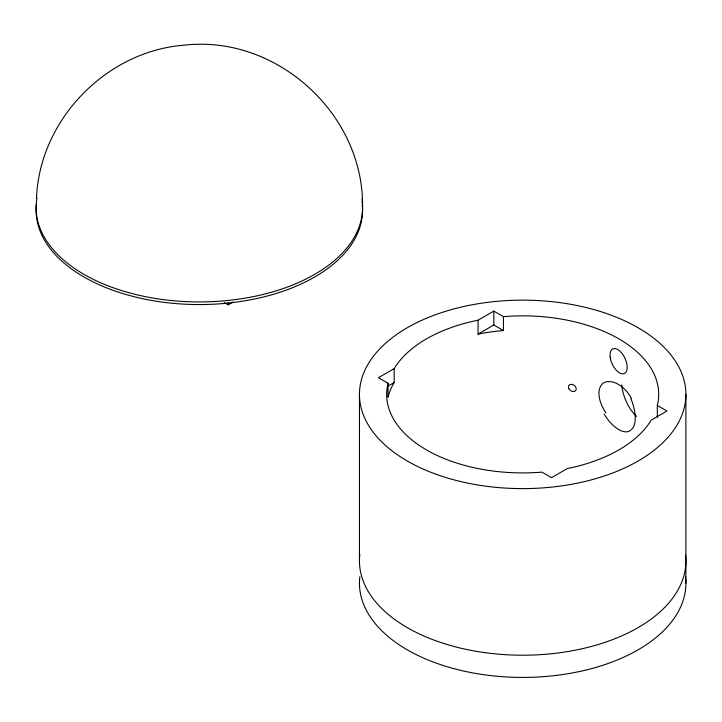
<?xml version="1.0" encoding="UTF-8"?>
<svg xmlns="http://www.w3.org/2000/svg" width="722" height="722" viewBox="0 0 722 722"><rect width="100%" height="100%" fill="white"/><g stroke="black" fill="none" stroke-linecap="round" stroke-linejoin="round"><path stroke-width="1.08" d="M36.497 198.225C39.502 120.042 105.89 51.307 183.866 45.206C276.734 34.385 364.402 114.365 362.543 207.692M224.28 302.635L228.17 304.883L233.025 302.085M394.194 368.608L378.409 377.723L388.03 383.274A136.016 78.527 0 0 0 541.915 472.125L551.536 477.675L567.321 468.56A136.016 78.527 0 0 0 651.163 420.15L666.947 411.044L657.327 405.484A136.016 78.527 0 0 0 503.442 316.642L493.83 311.092L478.045 320.207A136.016 78.527 0 0 0 394.194 368.608L394.194 382.516A136.016 78.527 0 0 0 388.03 397.181L388.03 383.274M387.696 386.261L394.194 382.516M478.045 320.207L478.045 334.106L493.83 324.99L503.442 330.541L503.442 316.642M362.146 198.685L362.318 202.819M685.9 394.383A163.217 94.23 0 0 1 441.07 475.988A163.217 94.23 0 0 1 441.07 312.77A163.217 94.23 0 0 1 685.9 394.383L685.9 583.177M657.327 405.484L657.327 417.253M493.83 311.092L493.83 324.99M359.457 394.383L359.457 560.967M228.17 302.626L228.17 304.883M685.512 554.469A163.217 94.23 0 0 1 522.683 655.206A163.217 94.23 0 0 1 359.845 554.469M685.512 576.688A163.217 94.23 0 0 1 522.683 677.417A163.217 94.23 0 0 1 359.845 576.688M630.838 398.598A26.976 12.121 69.2 0 1 631.443 429.491A26.976 13.276 58.8 0 1 604.106 413.995M606.002 412.849A26.976 15.794 52.9 0 1 604.251 382.434A26.976 17.716 61.4 0 1 631.371 398.255M636.651 416.386A27.048 12.779 67.7 0 1 621.759 384.898M478.045 334.106A136.016 78.527 0 0 1 503.442 330.541M362.273 202.277A163.217 94.23 0 0 1 195.572 301.904A163.217 94.23 0 0 1 36.975 197.963M362.273 204.904A163.217 94.23 0 0 1 199.317 304.558A163.217 94.23 0 0 1 36.371 204.904M610.18 357.128A13.583 6.994 64.9 0 0 624.115 373.617A13.583 6.994 64.9 0 0 621.561 352.868A13.583 6.994 64.9 0 0 610.18 357.128M568.882 388.752A4.26 3.195 36.8 0 0 575.66 390.575A4.26 3.195 36.8 0 0 572.402 384.474A4.26 3.195 36.8 0 0 568.882 388.752"/></g></svg>
